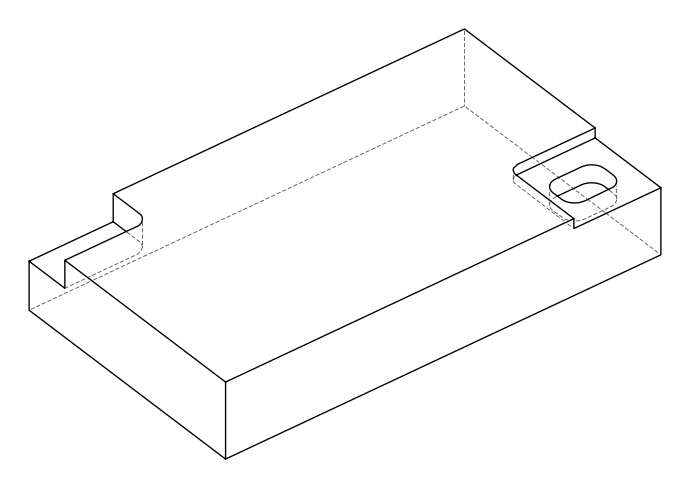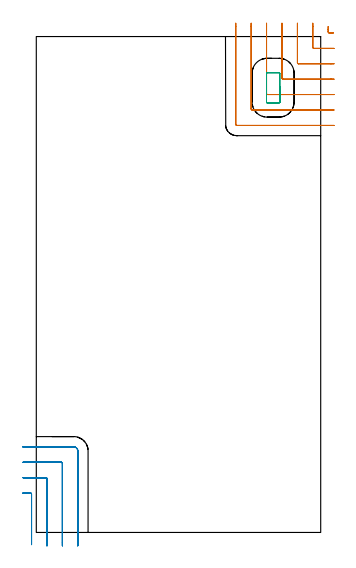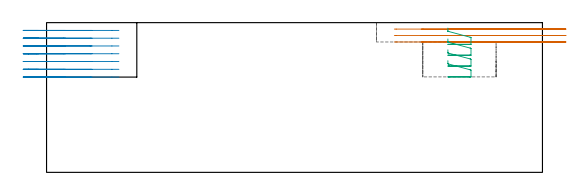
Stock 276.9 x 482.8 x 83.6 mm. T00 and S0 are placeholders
(PLAN: 3 operations, 1 tool changes, 12.6 min)
(1 MILL_CORNER_NOTCH_RECTANGULAR | CORNER_NOTCH_RECTANGULAR | UGT0201_094 | Follow Part, ap 5, ae 75% | 4.89 min | 96344 mm3)
(2 MILL_CORNER_NOTCH_RECTANGULAR_1 | CORNER_NOTCH_RECTANGULAR_1 | UGT0201_094 | Follow Part, ap 5, ae 75% | 6.51 min | 141696 mm3)
(3 MILL_RECTANGULAR_POCKET | POCKET_RECTANGULAR_STRAIGHT | UGT0201_006 | Follow Part, ap 7, ae 75% | 1.24 min | 42074 mm3)
(TOOL UGT0201_094 | End mill 20 mm | D20 FL38 Z4)
(TOOL UGT0201_006 | End Mill 28 mm | D28 FL25 Z2)
(OP 1 MILL_CORNER_NOTCH_RECTANGULAR)
G17 G21 G94 G90
T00 M6
G54
G17 G0 G90 X284.2 Y492.634 S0 M3
G43 Z93.6 H0
Z80.
G94 G1 Y489.634 F250.
Y487.293
G3 X285.193 Y486.3 R1.
G1 X286.267
X289.267
G0 Z93.6
X269.2 Y495.8
Z80.
G1 Y492.8
Y472.293 F500.
G3 X270.193 Y471.3 R1.
G1 X286.9
X289.9 F250.
G0 Z93.6
X254.2 Y495.8
Z80.
G1 Y492.8
Y457.294 F500.
G3 X255.194 Y456.3 R1.
G1 X286.9
X289.9 F250.
G0 Z93.6
X239.2 Y495.8
Z80.
G1 Y492.8
Y442.294 F500.
G3 X240.194 Y441.3 R1.
G1 X286.9
X289.9 F250.
G0 Z93.6
X224.2 Y495.8
Z80.
G1 Y492.8
Y427.295 F500.
G3 X225.195 Y426.3 R1.
G1 X286.9
X289.9 F250.
G0 Z93.6
X209.2 Y495.8
Z80.
G1 Y492.8
Y412.295 F500.
G3 X210.195 Y411.3 R1.
G1 X286.9
X289.9 F250.
G0 Z93.6
X194.2 Y495.8
Z80.
G1 Y492.8
Y397.295 F500.
G3 X195.195 Y396.3 R1.
G1 X286.9
X289.9 F250.
G0 Z93.6
X284.2 Y492.634
Z76.4
G1 Y489.634
Y487.293
G3 X285.193 Y486.3 R1.
G1 X286.267
X289.267
G0 Z93.6
X269.2 Y495.8
Z76.4
G1 Y492.8
Y472.293 F500.
G3 X270.193 Y471.3 R1.
G1 X286.9
X289.9 F250.
G0 Z93.6
X254.2 Y495.8
Z76.4
G1 Y492.8
Y457.294 F500.
G3 X255.194 Y456.3 R1.
G1 X286.9
X289.9 F250.
G0 Z93.6
X239.2 Y495.8
Z76.4
G1 Y492.8
Y442.294 F500.
G3 X240.194 Y441.3 R1.
G1 X286.9
X289.9 F250.
G0 Z93.6
X224.2 Y495.8
Z76.4
G1 Y492.8
Y427.295 F500.
G3 X225.195 Y426.3 R1.
G1 X286.9
X289.9 F250.
G0 Z93.6
X209.2 Y495.8
Z76.4
G1 Y492.8
Y412.295 F500.
G3 X210.195 Y411.3 R1.
G1 X286.9
X289.9 F250.
G0 Z93.6
X194.2 Y495.8
Z76.4
G1 Y492.8
Y397.295 F500.
G3 X195.195 Y396.3 R1.
G1 X286.9
X289.9 F250.
G0 Z93.6
X284.2 Y492.634
Z72.8
G1 Y489.634
Y487.293
G3 X285.193 Y486.3 R1.
G1 X286.267
X289.267
G0 Z93.6
X269.2 Y495.8
Z72.8
G1 Y492.8
Y472.293 F500.
G3 X270.193 Y471.3 R1.
G1 X286.9
X289.9 F250.
G0 Z93.6
X254.2 Y495.8
Z72.8
G1 Y492.8
Y457.294 F500.
G3 X255.194 Y456.3 R1.
G1 X286.9
X289.9 F250.
G0 Z93.6
X239.2 Y495.8
Z72.8
G1 Y492.8
Y442.294 F500.
G3 X240.194 Y441.3 R1.
G1 X286.9
X289.9 F250.
G0 Z93.6
X224.2 Y495.8
Z72.8
G1 Y492.8
Y427.295 F500.
G3 X225.195 Y426.3 R1.
G1 X286.9
X289.9 F250.
G0 Z93.6
X209.2 Y495.8
Z72.8
G1 Y492.8
Y412.295 F500.
G3 X210.195 Y411.3 R1.
G1 X286.9
X289.9 F250.
G0 Z93.6
X194.2 Y495.8
Z72.8
G1 Y492.8
Y397.295 F500.
G3 X195.195 Y396.3 R1.
G1 X286.9
X289.9 F250.
G0 Z93.6
M5
M2
(OP 2 MILL_CORNER_NOTCH_RECTANGULAR_1)
G17 G21 G94 G90
T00 M6
G54
G17 G0 G90 X-4.6 Y-11.879 S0 M3
G43 Z93.6 H0
Z79.257
G94 G1 Y-8.879 F250.
Y37.306 F500.
G3 X-5.594 Y38.3 R1.
G1 X-10.
X-13. F250.
G0 Z93.6
X10.4 Y-13.
Z79.257
G1 Y-10.
Y52.305 F500.
G3 X9.405 Y53.3 R1.
G1 X-10.
X-13. F250.
G0 Z93.6
X25.4 Y-13.
Z79.257
G1 Y-10.
Y67.305 F500.
G3 X24.405 Y68.3 R1.
G1 X-10.
X-13. F250.
G0 Z93.6
X40.4 Y-13.
Z79.257
G1 Y-10.
Y79.4 F500.
G3 X36.5 Y83.3 R3.9
G1 X-10.
X-13. F250.
G0 Z93.6
X-4.6 Y-11.879
Z74.914
G1 Y-8.879
Y37.306 F500.
G3 X-5.594 Y38.3 R1.
G1 X-10.
X-13. F250.
G0 Z93.6
X10.4 Y-13.
Z74.914
G1 Y-10.
Y52.305 F500.
G3 X9.405 Y53.3 R1.
G1 X-10.
X-13. F250.
G0 Z93.6
X25.4 Y-13.
Z74.914
G1 Y-10.
Y67.305 F500.
G3 X24.405 Y68.3 R1.
G1 X-10.
X-13. F250.
G0 Z93.6
X40.4 Y-13.
Z74.914
G1 Y-10.
Y79.4 F500.
G3 X36.5 Y83.3 R3.9
G1 X-10.
X-13. F250.
G0 Z93.6
X-4.6 Y-11.879
Z70.571
G1 Y-8.879
Y37.306 F500.
G3 X-5.594 Y38.3 R1.
G1 X-10.
X-13. F250.
G0 Z93.6
X10.4 Y-13.
Z70.571
G1 Y-10.
Y52.305 F500.
G3 X9.405 Y53.3 R1.
G1 X-10.
X-13. F250.
G0 Z93.6
X25.4 Y-13.
Z70.571
G1 Y-10.
Y67.305 F500.
G3 X24.405 Y68.3 R1.
G1 X-10.
X-13. F250.
G0 Z93.6
X40.4 Y-13.
Z70.571
G1 Y-10.
Y79.4 F500.
G3 X36.5 Y83.3 R3.9
G1 X-10.
X-13. F250.
G0 Z93.6
X-4.6 Y-11.879
Z66.229
G1 Y-8.879
Y37.306 F500.
G3 X-5.594 Y38.3 R1.
G1 X-10.
X-13. F250.
G0 Z93.6
X10.4 Y-13.
Z66.229
G1 Y-10.
Y52.305 F500.
G3 X9.405 Y53.3 R1.
G1 X-10.
X-13. F250.
G0 Z93.6
X25.4 Y-13.
Z66.229
G1 Y-10.
Y67.305 F500.
G3 X24.405 Y68.3 R1.
G1 X-10.
X-13. F250.
G0 Z93.6
X40.4 Y-13.
Z66.229
G1 Y-10.
Y79.4 F500.
G3 X36.5 Y83.3 R3.9
G1 X-10.
X-13. F250.
G0 Z93.6
X-4.6 Y-11.879
Z61.886
G1 Y-8.879
Y37.306 F500.
G3 X-5.594 Y38.3 R1.
G1 X-10.
X-13. F250.
G0 Z93.6
X10.4 Y-13.
Z61.886
G1 Y-10.
Y52.305 F500.
G3 X9.405 Y53.3 R1.
G1 X-10.
X-13. F250.
G0 Z93.6
X25.4 Y-13.
Z61.886
G1 Y-10.
Y67.305 F500.
G3 X24.405 Y68.3 R1.
G1 X-10.
X-13. F250.
G0 Z93.6
X40.4 Y-13.
Z61.886
G1 Y-10.
Y79.4 F500.
G3 X36.5 Y83.3 R3.9
G1 X-10.
X-13. F250.
G0 Z93.6
X-4.6 Y-11.879
Z57.543
G1 Y-8.879
Y37.306 F500.
G3 X-5.594 Y38.3 R1.
G1 X-10.
X-13. F250.
G0 Z93.6
X10.4 Y-13.
Z57.543
G1 Y-10.
Y52.305 F500.
G3 X9.405 Y53.3 R1.
G1 X-10.
X-13. F250.
G0 Z93.6
X25.4 Y-13.
Z57.543
G1 Y-10.
Y67.305 F500.
G3 X24.405 Y68.3 R1.
G1 X-10.
X-13. F250.
G0 Z93.6
X40.4 Y-13.
Z57.543
G1 Y-10.
Y79.4 F500.
G3 X36.5 Y83.3 R3.9
G1 X-10.
X-13. F250.
G0 Z93.6
X-4.6 Y-11.879
Z53.2
G1 Y-8.879
Y37.306 F500.
G3 X-5.594 Y38.3 R1.
G1 X-10.
X-13. F250.
G0 Z93.6
X10.4 Y-13.
Z53.2
G1 Y-10.
Y52.305 F500.
G3 X9.405 Y53.3 R1.
G1 X-10.
X-13. F250.
G0 Z93.6
X25.4 Y-13.
Z53.2
G1 Y-10.
Y67.305 F500.
G3 X24.405 Y68.3 R1.
G1 X-10.
X-13. F250.
G0 Z93.6
X40.4 Y-13.
Z53.2
G1 Y-10.
Y79.4 F500.
G3 X36.5 Y83.3 R3.9
G1 X-10.
X-13. F250.
G0 Z93.6
M5
M2
(OP 3 MILL_RECTANGULAR_POCKET)
G17 G21 G94 G90
T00 M6
G54
G17 G0 G90 X224.1 Y425.22 S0 M3
G43 Z93.6 H0
Z80.54
G94 G1 Y419. Z78.873 F250.
Y418.922 Z78.853
X224.157 Y418.733 Z78.8
X224.272 Y418.572 Z78.747
X224.433 Y418.457 Z78.694
X224.622 Y418.4 Z78.641
X236.478 Z75.464
X236.667 Y418.457 Z75.411
X236.828 Y418.572 Z75.358
X236.943 Y418.733 Z75.305
X237. Y418.922 Z75.252
Y433. Z71.48
Y447. F500.
G3 X236.4 Y447.6 R0.6
G1 X224.7
G3 X224.1 Y447. R0.6
G1 Y419.
G3 X224.7 Y418.4 R0.6
G1 X236.4
G3 X237. Y419. R0.6
G1 Y433.
Y434.
G0 X224.1 Y425.22 Z74.48
G1 Y419. Z72.813 F250.
Y418.922 Z72.793
X224.157 Y418.733 Z72.74
X224.272 Y418.572 Z72.687
X224.433 Y418.457 Z72.634
X224.622 Y418.4 Z72.581
X236.478 Z69.404
X236.667 Y418.457 Z69.351
X236.828 Y418.572 Z69.298
X236.943 Y418.733 Z69.245
X237. Y418.922 Z69.192
Y433. Z65.42
Y447. F500.
G3 X236.4 Y447.6 R0.6
G1 X224.7
G3 X224.1 Y447. R0.6
G1 Y419.
G3 X224.7 Y418.4 R0.6
G1 X236.4
G3 X237. Y419. R0.6
G1 Y433.
Y434.
G0 X224.1 Y425.22 Z68.42
G1 Y419. Z66.753 F250.
Y418.922 Z66.733
X224.157 Y418.733 Z66.68
X224.272 Y418.572 Z66.627
X224.433 Y418.457 Z66.574
X224.622 Y418.4 Z66.521
X236.478 Z63.344
X236.667 Y418.457 Z63.291
X236.828 Y418.572 Z63.238
X236.943 Y418.733 Z63.185
X237. Y418.922 Z63.132
Y433. Z59.36
Y447. F500.
G3 X236.4 Y447.6 R0.6
G1 X224.7
G3 X224.1 Y447. R0.6
G1 Y419.
G3 X224.7 Y418.4 R0.6
G1 X236.4
G3 X237. Y419. R0.6
G1 Y433.
Y434.
G0 X224.1 Y425.22 Z62.36
G1 Y419. Z60.693 F250.
Y418.922 Z60.673
X224.157 Y418.733 Z60.62
X224.272 Y418.572 Z60.567
X224.433 Y418.457 Z60.514
X224.622 Y418.4 Z60.461
X236.478 Z57.284
X236.667 Y418.457 Z57.231
X236.828 Y418.572 Z57.178
X236.943 Y418.733 Z57.125
X237. Y418.922 Z57.072
Y433. Z53.3
Y447. F500.
G3 X236.4 Y447.6 R0.6
G1 X224.7
G3 X224.1 Y447. R0.6
G1 Y419.
G3 X224.7 Y418.4 R0.6
G1 X236.4
G3 X237. Y419. R0.6
G1 Y433.
Y434.
G0 Z93.6
M5
M2
